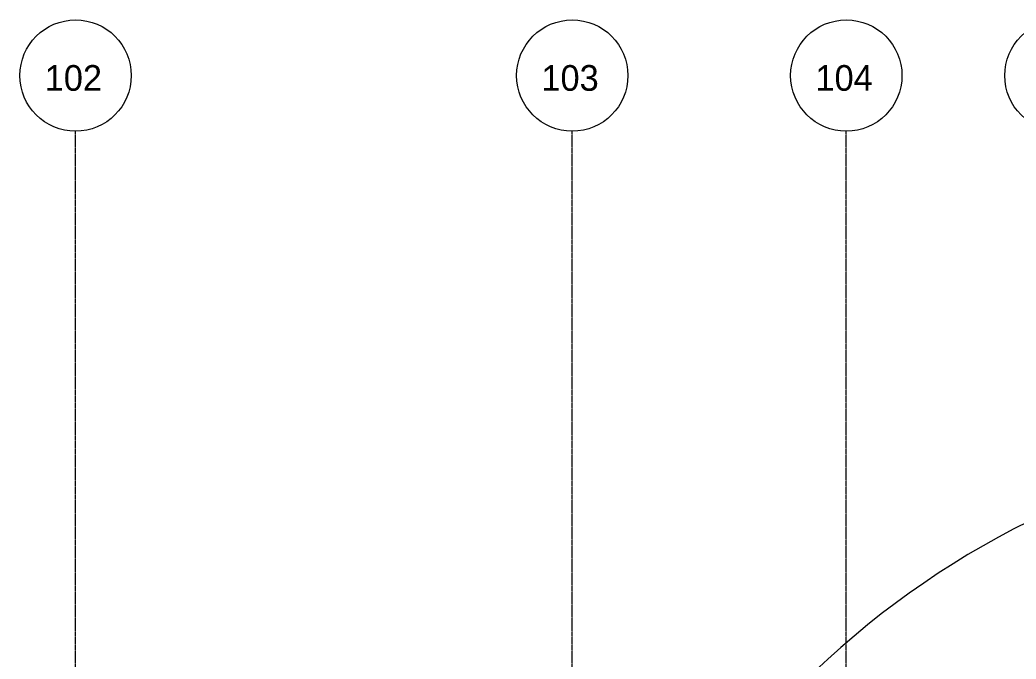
# Model space of a CAD drawing. Header units: millimetres. Extents: x 78096 to 288885, y -20632 to 149556.
# Drawn here: x 217934 to 229567, y 142091 to 149556 of the extents above; entities that cross this region are included whole.
import ezdxf

# ---------------------------------------------------------------- set-up
doc = ezdxf.new("R2010")
doc.units = ezdxf.units.MM
doc.linetypes.add('Grid Line', pattern=[22.225, 12.7, -3.175, 3.175, -3.175])
for name, color, linetype, lineweight in [('G-ANNO-TEXT', 231, 'Continuous', 9), ('S-GRID', 1, 'Continuous', 9), ('S-GRID-IDEN', 1, 'Continuous', 9)]:
    doc.layers.add(name, color=color, linetype=linetype, lineweight=lineweight)
doc.styles.add('Neue Haas Unica W1G', font='Linotype - Neue Haas Unica W1G.ttf', dxfattribs={"height": 300})

# ---------------------------------------------------------------- blocks, each defined once
blk = doc.blocks.new('Grid - M_Grid Head - Circle-24584-TOMH A-A')
at = {"layer": 'S-GRID-IDEN'}
blk.add_circle((-14362, 148906), 650, dxfattribs=at)

msp = doc.modelspace()

# ---------------------------------------------------------------- linework, layer by layer
at = {"layer": 'G-ANNO-TEXT', "color": 1}
msp.add_arc((234174.138, 134669.421), 10069.382, 90, 165.7499673, dxfattribs=at)
at = {"layer": 'S-GRID', "linetype": 'Grid Line'}
for p, q in [((218584.395, 78125.107), (218584.395, 148256.175)), ((224384.412, 78125.107), (224384.412, 148256.175)), ((227584.412, 78125.107), (227584.412, 148256.175))]:
    msp.add_line(p, q, dxfattribs=at)

# ---------------------------------------------------------------- block references
at = {"layer": 'S-GRID-IDEN'}
for p in [(232946.461, 0), (238746.478, 0), (241946.478, 0), (244446.524, 0)]:
    msp.add_blockref('Grid - M_Grid Head - Circle-24584-TOMH A-A', p, dxfattribs=at)

# ---------------------------------------------------------------- next in the draw order: texts
at = {"layer": 'S-GRID-IDEN', "char_height": 300, "width": 865.8225, "attachment_point": 1, "style": 'Neue Haas Unica W1G', "bg_fill": 3, "box_fill_scale": 1.25, "bg_fill_color": 256, "bg_fill_true_color": 13158600, "bg_fill_transparency": 0}
for s, insert in [('102', (218223.773, 149028.502)), ('103', (224023.79, 149028.502)), ('104', (227223.79, 149028.502))]:
    msp.add_mtext(s, dxfattribs=dict(at, insert=insert))

doc.saveas('drawing.dxf')
